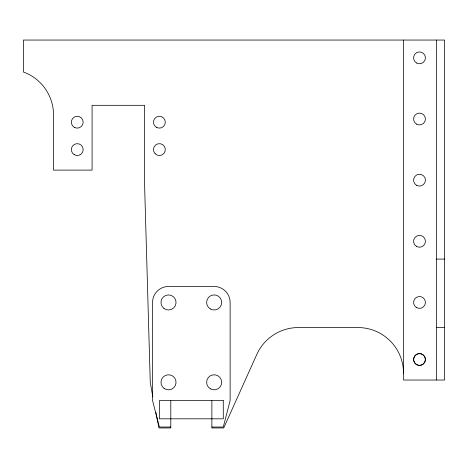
<?xml version="1.0" encoding="UTF-8"?>
<svg xmlns="http://www.w3.org/2000/svg" width="468" height="468" viewBox="0 0 468 468"><rect width="100%" height="100%" fill="white"/><g stroke="black" fill="none" stroke-linecap="round" stroke-linejoin="round"><path stroke-width="0.7" d="M436.387 259.096L444.6 259.096M436.387 327.547L444.6 327.547M170.797 427.032L159.389 427.032L152.545 400.561L152.545 302.451A15.97 15.97 0 0 1 168.515 286.48L214.151 286.48A15.97 15.97 0 0 1 230.121 302.451L230.121 400.561L223.277 427.032L211.869 427.032M152.825 396.911L150.263 382.309L144.559 183.801L144.559 105.312L92.079 105.312L92.079 170.112L53.516 170.112L53.516 114.917A45.636 45.636 0 0 0 23.4 72.002L23.4 40.055L444.6 40.055L444.6 380.028L403.527 380.028L403.527 40.055M155.879 412.425L158.933 427.945L170.797 427.945L170.797 400.561M436.387 40.055L436.387 380.028M211.869 400.561L211.869 427.945L223.733 427.945L256.803 354.457A45.636 45.636 0 0 1 298.414 327.547L357.897 327.547A45.636 45.636 0 0 1 403.527 373.183M418.269 365.297A5.932 5.932 0 0 1 414.566 356.206A5.932 5.932 0 0 1 424.382 356.119A5.932 5.932 0 0 1 420.837 365.274M420.328 365.368A5.932 5.932 0 0 1 418.778 365.379M223.277 400.561L159.389 400.561L159.389 418.819L223.277 418.819L223.277 400.561M416.538 185.287A5.932 5.932 0 0 0 425.435 180.151A5.932 5.932 0 0 0 416.538 175.014A5.932 5.932 0 0 0 416.538 185.287M210.384 308.974A7.529 7.529 0 0 0 221.68 302.451A7.529 7.529 0 0 0 210.384 295.928A7.529 7.529 0 0 0 210.384 308.974M416.538 246.437A5.932 5.932 0 0 0 425.435 241.301A5.932 5.932 0 0 0 416.538 236.164A5.932 5.932 0 0 0 416.538 246.437M74.283 154.715A5.932 5.932 0 0 0 83.181 149.579A5.932 5.932 0 0 0 74.283 144.442A5.932 5.932 0 0 0 74.283 154.715M74.283 127.337A5.932 5.932 0 0 0 83.181 122.195A5.932 5.932 0 0 0 74.283 117.058A5.932 5.932 0 0 0 74.283 127.337M155.195 153.773A5.932 5.932 0 0 0 165.116 151.111A5.932 5.932 0 0 0 157.851 143.846A5.932 5.932 0 0 0 155.195 153.773M210.384 388.832A7.529 7.529 0 0 0 221.68 382.309A7.529 7.529 0 0 0 210.384 375.786A7.529 7.529 0 0 0 210.384 388.832M163.929 308.424A7.529 7.529 0 0 0 175.98 303.434A7.529 7.529 0 0 0 165.637 295.495A7.529 7.529 0 0 0 163.929 308.424M164.081 388.393A7.529 7.529 0 0 0 176.003 383.111A7.529 7.529 0 0 0 165.467 375.424A7.529 7.529 0 0 0 164.081 388.393M156.423 127.337A5.932 5.932 0 0 0 165.321 122.195A5.932 5.932 0 0 0 156.423 117.058A5.932 5.932 0 0 0 156.423 127.337M416.538 307.587A5.932 5.932 0 0 0 425.435 302.451A5.932 5.932 0 0 0 416.538 297.315A5.932 5.932 0 0 0 416.538 307.587M416.538 62.993A5.932 5.932 0 0 0 425.435 57.851A5.932 5.932 0 0 0 416.538 52.714A5.932 5.932 0 0 0 416.538 62.993M416.538 124.143A5.932 5.932 0 0 0 425.435 119.001A5.932 5.932 0 0 0 416.538 113.864A5.932 5.932 0 0 0 416.538 124.143M416.555 364.59A5.891 5.891 0 0 0 425.389 359.494A5.891 5.891 0 0 0 416.555 354.393A5.891 5.891 0 0 0 416.555 364.59"/></g></svg>
